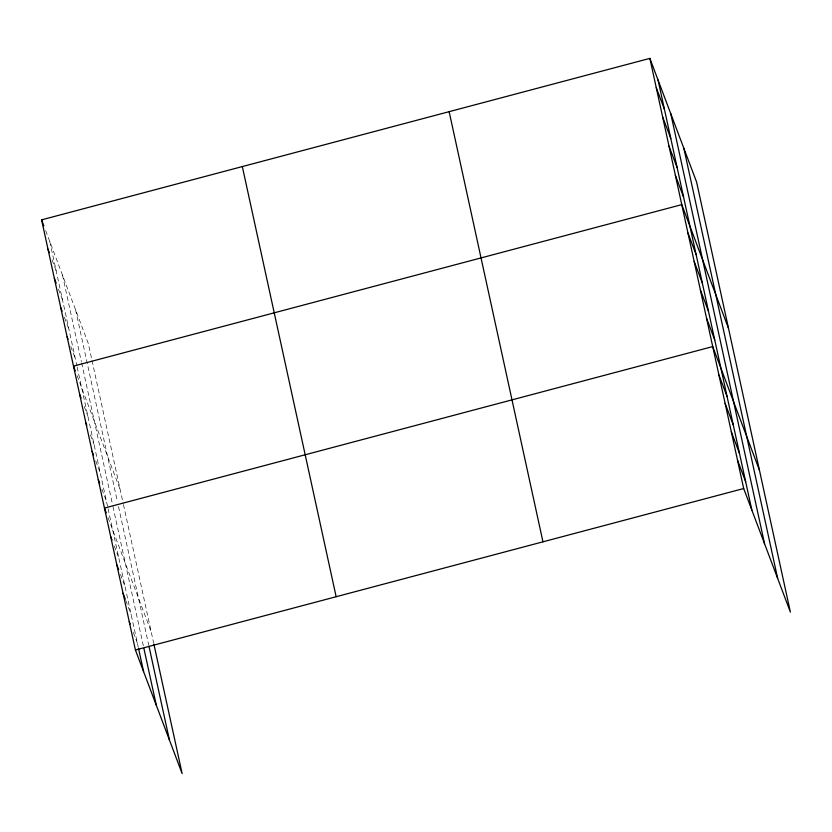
<?xml version="1.0" encoding="UTF-8"?>
<svg xmlns="http://www.w3.org/2000/svg" width="832" height="832" viewBox="0 0 832 832"><rect width="100%" height="100%" fill="white"/><g stroke="black" fill="none" stroke-linecap="round" stroke-linejoin="round"><path stroke-width="0.62" stroke-dasharray="4.16 3.12" d="M45.687 230.662L88.306 343.47L91.759 359.31M52.062 259.917L56.15 270.722M58.448 289.162L62.525 299.978M64.366 317.221L68.91 329.222M70.751 346.466L75.286 358.478M77.126 375.721L120.203 489.715M84.23 406.505L87.859 416.114M90.418 434.897L94.047 444.506M95.711 460.886L100.246 472.888M101.899 489.278L106.434 501.28M108.087 517.67L151.164 631.665M114.286 546.052L118.82 558.064M120.474 574.444L125.008 586.456M125.757 600.434L131.206 614.838M133.318 632.424L137.394 643.23M92.03 360.526L123.167 503.298M123.438 504.535L153.587 642.772M75.587 309.806L117.447 501.727M118.529 506.667L148.678 644.914M62.483 275.132L81.359 361.66M81.63 362.877L112.424 504.078M112.965 506.553L143.385 646.027M49.764 241.467L76.877 365.789M77.147 367.006L107.786 507.458M108.056 508.685L138.206 646.932"/><path stroke-width="1.25" d="M153.858 644.01L182.135 773.614L135.418 650.01L41.6 219.856L649.865 58.386L696.582 181.99L790.4 612.144L743.694 488.53L649.865 58.386M135.418 650.01L743.694 488.53M656.25 87.63L664.414 109.242M662.626 116.886L670.8 138.497M669.011 146.13L677.175 167.742M675.386 175.386L683.55 196.997M728.478 328.245L681.772 204.63L73.497 366.111L75.317 370.916M687.96 233.022L696.124 254.634M694.158 261.414L702.322 283.026M700.346 289.806L708.51 311.418M706.534 318.188L714.709 339.81M759.439 470.194L712.733 346.58L104.458 508.061L106.278 512.866M718.921 374.972L727.085 396.583M725.119 403.364L733.283 424.975M731.307 431.756L739.471 453.367M737.495 460.138L745.67 481.749M41.6 219.856L43.867 225.867M47.975 249.111L49.338 252.71M54.361 278.356L56.17 283.161M60.736 307.611L62.098 311.21M67.122 336.856L68.026 339.258M79.695 394.503L81.058 398.102M85.883 422.895L86.788 425.287M92.082 451.277L93.434 454.886M98.27 479.669L99.632 483.278M110.656 536.453L112.018 540.051M116.844 564.845L118.664 569.639M123.042 593.226L125.31 599.238M129.23 621.618L130.135 624.021M683.862 148.335L777.681 578.479M670.758 113.651L764.577 543.806M658.039 79.997L751.858 510.141M449.145 111.675L542.963 541.819M242.33 166.577L336.149 596.721M148.949 646.152L169.416 739.96M143.926 648.502L156.312 705.276M138.476 648.17L143.593 671.622"/></g></svg>
